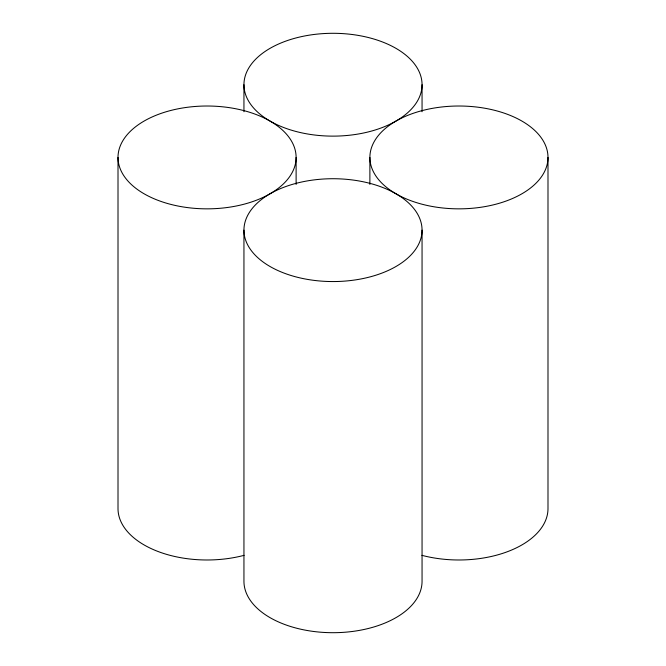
<?xml version="1.0" encoding="UTF-8"?>
<svg xmlns="http://www.w3.org/2000/svg" width="666" height="666" viewBox="0 0 666 666"><rect width="100%" height="100%" fill="white"/><g stroke="black" fill="none" stroke-linecap="round" stroke-linejoin="round"><path stroke-width="1" d="M547.993 157.426A89.053 51.415 0 0 1 414.41 201.956A89.053 51.415 0 0 1 414.41 112.904A89.053 51.415 0 0 1 547.993 157.426L547.993 508.574A89.053 51.415 0 0 1 421.928 555.336M422.053 84.715A89.053 51.415 0 0 1 288.47 129.237A89.053 51.415 0 0 1 288.47 40.185A89.053 51.415 0 0 1 422.053 84.715L422.053 111.73M422.053 230.136A89.053 51.415 0 0 1 288.47 274.667A89.053 51.415 0 0 1 288.47 185.614A89.053 51.415 0 0 1 422.053 230.136L422.053 581.285A89.053 51.415 0 0 1 333 632.7A89.053 51.415 0 0 1 243.947 581.285L243.947 230.136M369.888 157.426L369.888 184.44M296.112 157.426A89.053 51.415 0 0 1 162.529 201.956A89.053 51.415 0 0 1 162.529 112.904A89.053 51.415 0 0 1 296.112 157.426L296.112 184.44M243.947 84.715L243.947 111.73M118.007 157.426L118.007 508.574A89.053 51.415 0 0 0 244.072 555.336"/></g></svg>
